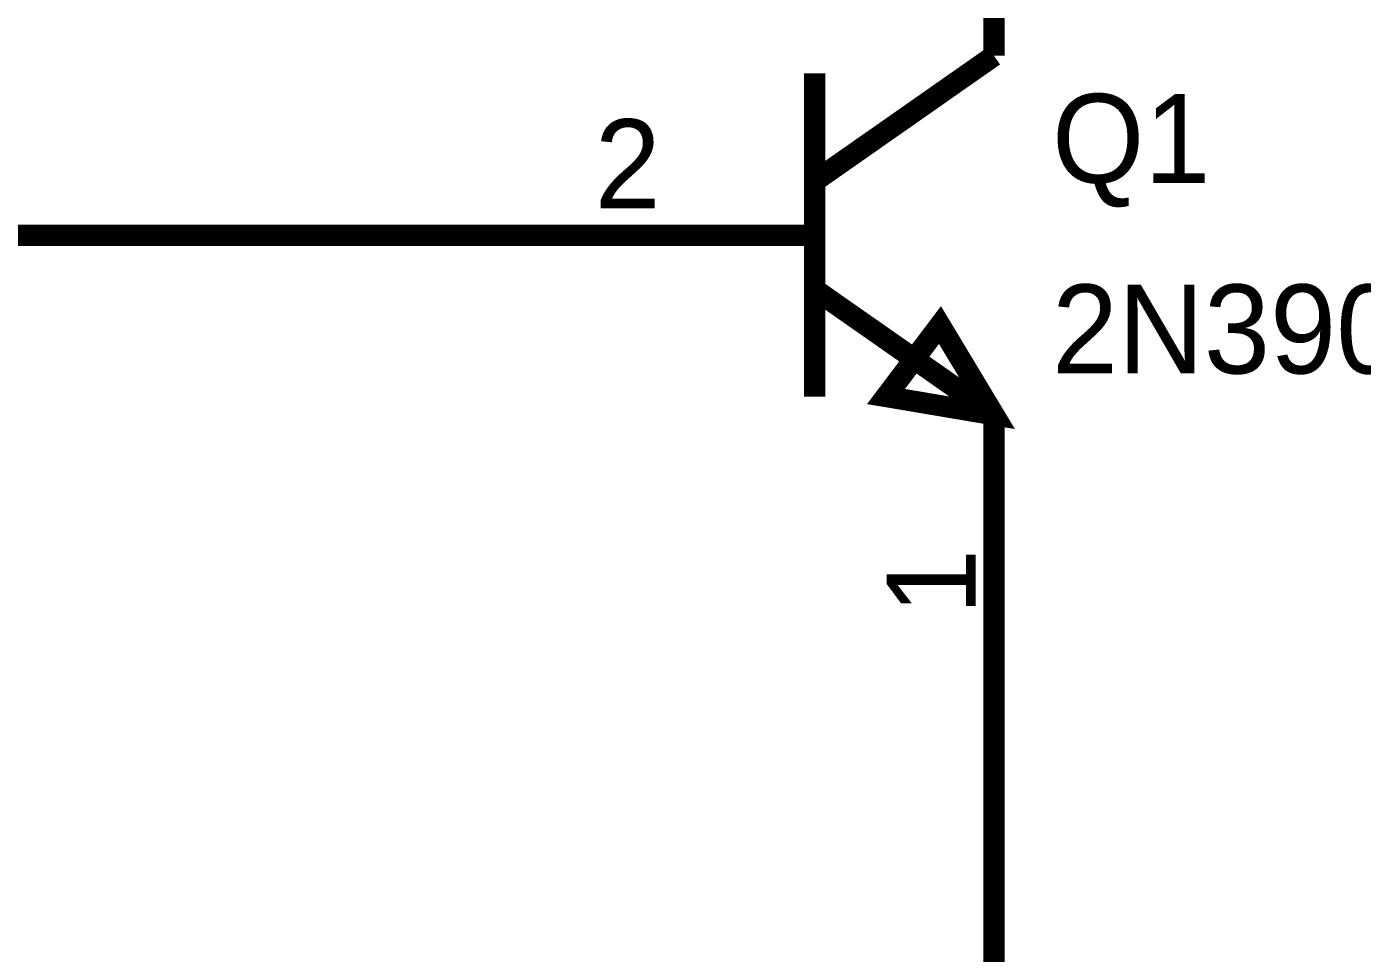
# Model space of a CAD drawing. Header units: inches. Extents: x 0 to 432, y 0 to 280.
# Drawn here: x 331.76 to 350.66, y 156.21 to 169.31 of the extents above; entities that cross this region are included whole.
import ezdxf

# ---------------------------------------------------------------- set-up
doc = ezdxf.new("R2010")
doc.units = ezdxf.units.IN
doc.layers.add('Sheet', color=255, linetype='Continuous')

msp = doc.modelspace()

# ---------------------------------------------------------------- linework, layer by layer
at = {"layer": 'Sheet'}
for points in [[(345.447, 168.898, 0.3, 0.3, 0), (345.447, 173.985, 0.3, 0.3, 0)], [(345.447, 168.898, 0.3, 0.3, 0), (342.909, 167.123, 0.3, 0.3, 0)], [(342.909, 168.651, 0.3, 0.3, 0), (342.909, 164.08, 0.3, 0.3, 0)], [(337.821, 166.36, 0.3, 0.3, 0), (312.428, 166.36, 0.3, 0.3, 0), (294.65, 166.36, 0.3, 0.3, 0)], [(342.909, 166.36, 0.3, 0.3, 0), (337.821, 166.36, 0.3, 0.3, 0)], [(342.909, 165.596, 0.3, 0.3, 0), (345.447, 163.822, 0.3, 0.3, 0)], [(345.447, 163.822, 0.3, 0.3, 0), (345.447, 158.746, 0.3, 0.3, 0)], [(345.447, 153.659, 0.3, 0.3, 0), (345.447, 158.746, 0.3, 0.3, 0)]]:
    msp.add_lwpolyline(points, format="xyseb", dxfattribs=at)
for points in [[(345.447, 163.822, 0.3, 0.3, 0), (344.683, 165.091, 0.3, 0.3, 0), (343.919, 164.08, 0.3, 0.3, 0), (345.447, 163.822, 0.3, 0.3, 0)], [(345.447, 163.822, 0.0991, 0.0991, 0), (344.683, 165.091, 0.0991, 0.0991, 0), (343.919, 164.08, 0.0991, 0.0991, 0), (345.447, 163.822, 0.0991, 0.0991, 0)]]:
    msp.add_lwpolyline(points, format="xyseb", close=True, dxfattribs=at)

# ---------------------------------------------------------------- texts
for s, height, p in [('Q1', 1.2577, (346.267, 167.101)), ('2', 1.258, (339.798, 166.742)), ('2N3904BU', 1.2577, (346.267, 164.406))]:
    msp.add_text(s, height=height, dxfattribs=at).set_placement(p)
msp.add_text('1', height=1.258, rotation=90, dxfattribs=at).set_placement((345.188, 160.992))

doc.saveas('drawing.dxf')
